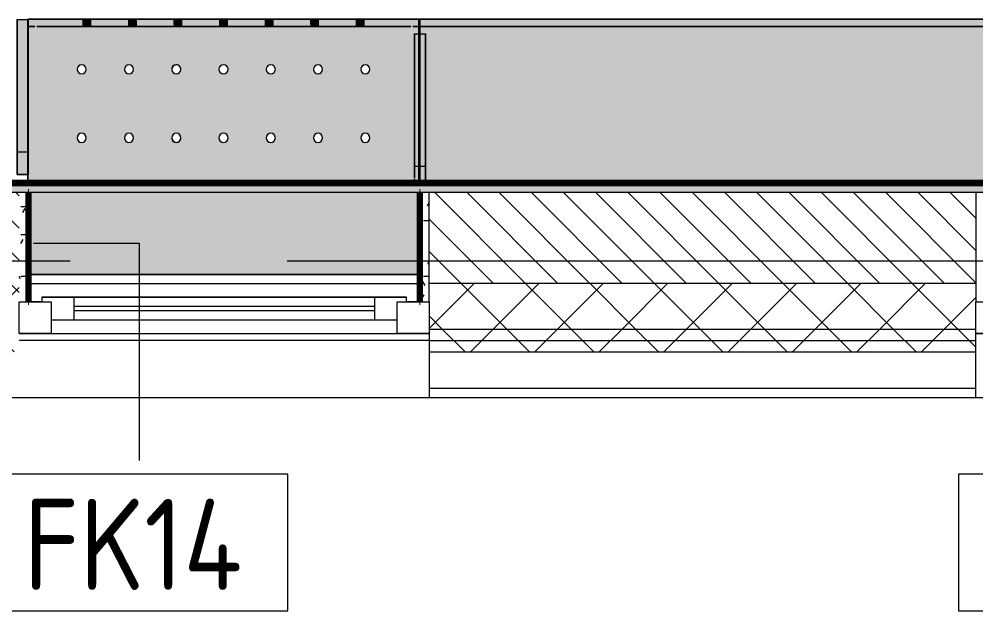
# Model space of a CAD drawing. Header units: millimetres. Extents: x 35157 to 232994, y -8553 to 29000.
# Drawn here: x 77080 to 79180, y 2832 to 4130 of the extents above; entities that cross this region are included whole.
import ezdxf

# ---------------------------------------------------------------- set-up
doc = ezdxf.new("R2010")
doc.units = ezdxf.units.MM
doc.linetypes.add('Осевая', pattern=[3175, 635, -476.25, 1587.5, -476.25])
for name, color, linetype, lineweight in [('A-GLAZ', 7, 'Continuous', 9), ('A-GLAZ-1', 7, 'Continuous', 13), ('A-WALL', 7, 'Continuous', 9), ('A-WALL-IDEN', 7, 'Continuous', 9), ('I-WALL', 7, 'Continuous', 9), ('Оси-2', 7, 'Осевая', 9)]:
    doc.layers.add(name, color=color, linetype=linetype, lineweight=lineweight)
for name, color, linetype, lineweight, true_color in [('A-WALL-1', 7, 'Continuous', 9, 0xc0c0c0), ('I-WALL-19', 7, 'Continuous', 80, 0xffd2ff), ('I-WALL-5', 7, 'Continuous', 9, 0xc0c0c0), ('I-WALL-9', 7, 'Continuous', 80, 0xff80c0), ('S-WALL-ANLY', 7, 'Continuous', 13, 0x008040), ('S-WALL-ANLY-1', 7, 'Continuous', 5, 0x008040), ('Знаки-1', 7, 'Continuous', 9, 0xc1bbaf), ('Знаки-3', 9, 'Continuous', 9, 0x808080), ('Знаки-4', 7, 'Continuous', 9, 0xaba79f), ('Знаки-5', 7, 'Continuous', 9, 0xd1cabb), ('Знаки-6', 7, 'Continuous', 9, 0xccc5b7), ('Знаки-7', 7, 'Continuous', 9, 0xd5cdbe), ('Знаки-8', 7, 'Continuous', 9, 0xd4ccbd)]:
    doc.layers.add(name, color=color, linetype=linetype, lineweight=lineweight, true_color=true_color)
doc.layers.add('Знаки-2', color=7, linetype='Continuous', lineweight=9, transparency=0.5)
doc.styles.add('GOST Common', font='GOST_Common.ttf', dxfattribs={"width": 0.9, "height": 200})
pattern_1 = [(45, (0, 0), (-70.71068, 70.71068), []), (135, (0, 0), (-70.71068, -70.71068), [])]
pattern_2 = [(0, (0, 0), (121.92, 30.48), [10.058, -81.382, 10.058, -81.382, -487.68]), (0, (0, 0), (121.92, 30.48), [-182.88, 10.058, -172.822, 10.058, -81.382, -213.36]), (0, (0, 0), (121.92, 30.48), [-457.2, 10.058, -50.902, 10.058, -142.342]), (120, (45.72, 15.24), (-87.356454, 90.345817), [10.058, -81.382, 10.058, -81.382, -487.68]), (120, (45.72, 15.24), (-87.356454, 90.345817), [-182.88, 10.058, -172.822, 10.058, -81.382, -213.36]), (120, (45.72, 15.24), (-87.356454, 90.345817), [-457.2, 10.058, -50.902, 10.058, -142.342]), (240, (60.96, 76.2), (-34.563546, -120.825817), [10.058, -81.382, 10.058, -81.382, -487.68]), (240, (60.96, 76.2), (-34.563546, -120.825817), [-182.88, 10.058, -172.822, 10.058, -81.382, -213.36]), (240, (60.96, 76.2), (-34.563546, -120.825817), [-457.2, 10.058, -50.902, 10.058, -142.342])]

# ---------------------------------------------------------------- blocks, each defined once
blk = doc.blocks.new('120_Окно_СКБ_1Ст - 120_Окно_СКБ_1Ст 900х2500_h_-19906150-План отделки стен 2 этажа в осях 12-23')
at = {"layer": 'A-GLAZ'}
for p, q in [((450, -5), (-450, -5)), ((-330, -55), (330, -55)), ((-430, -75), (-400, -75)), ((330, -65), (-330, -65)), ((400, -75), (430, -75))]:
    blk.add_line(p, q, dxfattribs=at)
at = {"layer": 'A-GLAZ-1'}
for p, q in [((-450, -75), (-450, -5)), ((-450, -5), (-380, -5)), ((-380, -5), (-380, -75)), ((380, -75), (380, -5)), ((380, -5), (450, -5)), ((450, -5), (450, -75)), ((380, -35), (-380, -35)), ((-380, -35), (-380, -75)), ((-330, -85), (-330, -35)), ((330, -85), (330, -35)), ((380, -75), (380, -35)), ((-380, -75), (-450, -75)), ((-380, -75), (-400, -75)), ((-400, -75), (-400, -85)), ((450, -75), (380, -75)), ((400, -75), (380, -75)), ((400, -85), (400, -75)), ((-400, -85), (400, -85)), ((400, -85), (-400, -85))]:
    blk.add_line(p, q, dxfattribs=at)
blk = doc.blocks.new('Зашивка без перфорации М3 - М3_22-31155030-План отделки стен 2 этажа в осях 12-23')
at = {"layer": 'Знаки-2'}
for points in [[(782.8, 180), (-430, 180), (-430, -179.9), (810.2, -179.9), (810.2, 180)], [(808.1, -163.9), (-430, -163.9), (-430, -179.9), (810, -179.1), (810, -163.9)]]:
    blk.add_hatch(color=256, dxfattribs=at).paths.add_polyline_path(points)
at = {"layer": 'Знаки-1'}
for p, q in [((-430, 180), (808.1, 180)), ((810.2, 178), (810.2, 175.4)), ((810.2, 175.3), (810.2, -177.8)), ((808.1, -163.9), (-430, -163.9)), ((-430, -163.9), (-430, -179.9)), ((808.1, -163.9), (810, -163.9)), ((810, -178), (810, -163.9)), ((-430, -179.9), (808.1, -179.9)), ((810.2, -179.9), (808.1, -179.9)), ((810, -179.9), (808.1, -179.9))]:
    blk.add_line(p, q, dxfattribs=at)
at = {"layer": 'Знаки-3'}
for p, q in [((-430, 180), (-430, -179.9)), ((810.2, -179.9), (810.2, 180)), ((-430, -179.9), (810.2, -179.9))]:
    blk.add_line(p, q, dxfattribs=at)
at = {"layer": 'Знаки-4'}
for p, q in [((-430, -179.9), (-430, 180)), ((-430, -163.9), (808.1, -163.9)), ((-430, -163.9), (-430, -179.9)), ((808.1, -179.9), (-430, -179.9)), ((808.1, -179.9), (-430, -179.9))]:
    blk.add_line(p, q, dxfattribs=at)
at = {"layer": 'Знаки-5'}
for p, q in [((808.1, 180), (810.2, 180)), ((810, -163.9), (808.1, -163.9)), ((810, -163.9), (810, -178)), ((808.1, -179.9), (810, -179.9))]:
    blk.add_line(p, q, dxfattribs=at)
blk = doc.blocks.new('Зашивка радиатора_ с перфорацией М1 - Зашивка радиатора_ с перфорацией М1-V52-План отделки стен 2 этажа в осях 12-23')
at = {"layer": 'Знаки-2'}
for points in [[(294.8, 380), (-430, 380), (-430, 200), (429.6, 200), (429.6, 380)], [(208.5, -163.9), (-430, -163.9), (-430, -179.9), (430, -179.7), (430, -163.9), (211.1, -163.9)], [(-313.1, -163.9), (-319, -163.9), (-318.3, -179.9), (-279, -179.9), (-279.7, -163.9), (-312.8, -163.9)], [(-310.3, -163.9), (-319, -163.9), (-318.3, -179.9), (-279, -179.9), (-279.7, -163.9), (-309, -163.9)], [(-289, -163.9), (-309, -163.9), (-308.7, -179.9), (-289, -179.9)], [(-291.9, -163.9), (-309, -163.9), (-308.7, -179.9), (-289, -179.9), (-289.3, -163.9), (-290.3, -163.9)], [(-179, -163.9), (-219, -163.9), (-218.3, -179.9), (-179, -179.9)], [(-194, -163.9), (-219, -163.9), (-218.3, -179.9), (-179, -179.9), (-179.7, -163.9), (-193.8, -163.9)], [(-199, -163.9), (-209, -163.9), (-208.7, -179.9), (-189, -179.9), (-189.3, -163.9), (-196.4, -163.9)], [(-191.9, -163.9), (-209, -163.9), (-208.7, -179.9), (-189, -179.9), (-189.3, -163.9), (-190.3, -163.9)], [(-119, -163.9), (-118.3, -179.9), (-79, -179.9), (-79.7, -163.9), (-118.3, -163.9)], [(-107.7, -163.9), (-119, -163.9), (-118.3, -179.9), (-79, -179.9), (-79.7, -163.9), (-106.1, -163.9)], [(-108.7, -163.9), (-109, -163.9), (-108.7, -179.9), (-89, -179.9), (-89.3, -163.9), (-107.7, -163.9)], [(-108.7, -163.9), (-109, -163.9), (-108.7, -179.9), (-89, -179.9), (-89.3, -163.9), (-107.7, -163.9)], [(1, -163.9), (-19, -163.9), (-18.3, -179.9), (21, -179.9), (20.3, -163.9), (6.2, -163.9)], [(-19, -163.9), (-18.3, -179.9), (21, -179.9), (20.3, -163.9), (-18.3, -163.9)], [(8.1, -163.9), (-9, -163.9), (-8.7, -179.9), (11, -179.9), (10.7, -163.9), (9.7, -163.9)], [(-8.7, -163.9), (-9, -163.9), (-8.7, -179.9), (11, -179.9), (10.7, -163.9), (-7.7, -163.9)], [(81.7, -163.9), (81, -163.9), (81.7, -179.9), (121, -179.9), (120.3, -163.9), (83.7, -163.9)], [(96, -163.9), (81, -163.9), (81.7, -179.9), (121, -179.9), (120.3, -163.9), (98.4, -163.9)], [(91.3, -163.9), (91, -163.9), (91.3, -179.9), (111, -179.9), (110.7, -163.9), (92.3, -163.9)], [(91.3, -163.9), (91, -163.9), (91.3, -179.9), (111, -179.9), (110.7, -163.9), (92.3, -163.9)], [(186.9, -163.9), (181, -163.9), (181.7, -179.9), (221, -179.9), (220.3, -163.9), (191, -163.9)], [(208.1, -163.9), (181, -163.9), (181.7, -179.9), (221, -179.9), (220.3, -163.9), (208.5, -163.9)], [(211, -163.9), (191, -163.9), (191.3, -179.9), (211, -179.9)], [(193.9, -163.9), (191, -163.9), (191.3, -179.9), (211, -179.9), (210.7, -163.9), (195.8, -163.9)], [(301, -163.9), (281, -163.9), (281.7, -179.9), (321, -179.9), (320.3, -163.9), (306.2, -163.9)], [(281, -163.9), (281.7, -179.9), (321, -179.9), (320.3, -163.9), (281.7, -163.9)], [(291.3, -163.9), (291, -163.9), (291.3, -179.9), (311, -179.9), (310.7, -163.9), (292.3, -163.9)], [(301, -163.9), (291, -163.9), (291.3, -179.9), (311, -179.9), (310.7, -163.9), (303.6, -163.9)]]:
    blk.add_hatch(color=256, dxfattribs=at).paths.add_polyline_path(points)
h = blk.add_hatch(color=256, dxfattribs=at)
h.paths.add_polyline_path([(430.2, 180), (-430, 180), (-430, -179.9), (430.2, -179.9), (430.2, 125.1)])
h.paths.add_polyline_path([(208.5, 90.4), (213.5, 89), (217.2, 85.4), (218.5, 80.4), (217.2, 75.4), (213.5, 71.7), (208.5, 70.4), (203.5, 71.7), (199.8, 75.4), (198.5, 80.4), (199.8, 85.4), (203.5, 89), (205.9, 90)])
h.paths.add_polyline_path([(312.2, 90.4), (317.2, 89), (320.9, 85.4), (322.2, 80.4), (320.9, 75.4), (317.2, 71.7), (312.2, 70.4), (307.2, 71.7), (303.6, 75.4), (302.2, 80.4), (303.6, 85.4), (307.2, 89), (309.7, 90)])
h.paths.add_polyline_path([(1, 90.4), (6, 89), (9.7, 85.4), (11, 80.4), (9.7, 75.4), (6, 71.7), (1, 70.4), (-4, 71.7), (-7.7, 75.4), (-9, 80.4), (-7.7, 85.4), (-4, 89), (-1.6, 90)])
h.paths.add_polyline_path([(104.7, 90.4), (109.7, 89), (113.4, 85.4), (114.7, 80.4), (113.4, 75.4), (109.7, 71.7), (104.7, 70.4), (99.7, 71.7), (96.1, 75.4), (94.7, 80.4), (96.1, 85.4), (99.7, 89), (102.2, 90)])
h.paths.add_polyline_path([(-206.5, 90.4), (-201.5, 89), (-197.8, 85.4), (-196.5, 80.4), (-197.8, 75.4), (-201.5, 71.7), (-206.5, 70.4), (-211.5, 71.7), (-215.2, 75.4), (-216.5, 80.4), (-215.2, 85.4), (-211.5, 89), (-209.1, 90)])
h.paths.add_polyline_path([(-102.8, 90.4), (-97.8, 89), (-94.1, 85.4), (-92.8, 80.4), (-94.1, 75.4), (-97.8, 71.7), (-102.8, 70.4), (-107.8, 71.7), (-111.4, 75.4), (-112.8, 80.4), (-111.4, 85.4), (-107.8, 89), (-105.3, 90)])
h.paths.add_polyline_path([(-310.3, 90.4), (-305.3, 89), (-301.6, 85.4), (-300.3, 80.4), (-301.6, 75.4), (-305.3, 71.7), (-310.3, 70.4), (-315.3, 71.7), (-318.9, 75.4), (-320.3, 80.4), (-318.9, 85.4), (-315.3, 89), (-312.8, 90)])
h.paths.add_polyline_path([(312.2, -59.6), (317.2, -61), (320.9, -64.6), (322.2, -69.6), (320.9, -74.6), (317.2, -78.3), (312.2, -79.6), (307.2, -78.3), (303.6, -74.6), (302.2, -69.6), (303.6, -64.6), (307.2, -61), (309.7, -60)])
h.paths.add_polyline_path([(208.5, -59.6), (213.5, -61), (217.2, -64.6), (218.5, -69.6), (217.2, -74.6), (213.5, -78.3), (208.5, -79.6), (203.5, -78.3), (199.8, -74.6), (198.5, -69.6), (199.8, -64.6), (203.5, -61), (205.9, -60)])
h.paths.add_polyline_path([(104.7, -59.6), (109.7, -61), (113.4, -64.6), (114.7, -69.6), (113.4, -74.6), (109.7, -78.3), (104.7, -79.6), (99.7, -78.3), (96.1, -74.6), (94.7, -69.6), (96.1, -64.6), (99.7, -61), (102.2, -60)])
h.paths.add_polyline_path([(-102.8, -59.6), (-97.8, -61), (-94.1, -64.6), (-92.8, -69.6), (-94.1, -74.6), (-97.8, -78.3), (-102.8, -79.6), (-107.8, -78.3), (-111.4, -74.6), (-112.8, -69.6), (-111.4, -64.6), (-107.8, -61), (-105.3, -60)])
h.paths.add_polyline_path([(-206.5, -59.6), (-201.5, -61), (-197.8, -64.6), (-196.5, -69.6), (-197.8, -74.6), (-201.5, -78.3), (-206.5, -79.6), (-211.5, -78.3), (-215.2, -74.6), (-216.5, -69.6), (-215.2, -64.6), (-211.5, -61), (-209.1, -60)])
h.paths.add_polyline_path([(1, -59.6), (6, -61), (9.7, -64.6), (11, -69.6), (9.7, -74.6), (6, -78.3), (1, -79.6), (-4, -78.3), (-7.7, -74.6), (-9, -69.6), (-7.7, -64.6), (-4, -61), (-1.6, -60)])
h.paths.add_polyline_path([(-310.3, -59.6), (-305.3, -61), (-301.6, -64.6), (-300.3, -69.6), (-301.6, -74.6), (-305.3, -78.3), (-310.3, -79.6), (-315.3, -78.3), (-318.9, -74.6), (-320.3, -69.6), (-318.9, -64.6), (-315.3, -61), (-312.8, -60)])
at = {"layer": 'Знаки-1'}
for p, q in [((-430, -179.9), (-430, 180)), ((-430, -163.9), (-427.9, -163.9)), ((-430, -163.9), (-430, -179.9)), ((-414.4, -163.9), (-427.9, -163.9)), ((-394.9, -163.9), (-410.5, -163.9)), ((-319, -163.9), (-394.3, -163.9)), ((-319, -163.9), (-279, -163.9)), ((-279, -163.9), (-319, -163.9)), ((-219, -163.9), (-279, -163.9)), ((-219, -163.9), (-209, -163.9)), ((-209, -163.9), (-219, -163.9)), ((-209, -163.9), (-189, -163.9)), ((-189, -163.9), (-209, -163.9)), ((-189, -163.9), (-179, -163.9)), ((-181.7, -163.9), (-189, -163.9)), ((-179, -163.9), (-181.7, -163.9)), ((-119, -163.9), (-179, -163.9)), ((-119, -163.9), (-79, -163.9)), ((-79, -163.9), (-119, -163.9)), ((-19, -163.9), (-79, -163.9)), ((-19, -163.9), (21, -163.9)), ((21, -163.9), (-19, -163.9)), ((81, -163.9), (21, -163.9)), ((81, -163.9), (91, -163.9)), ((91, -163.9), (81, -163.9)), ((91, -163.9), (111, -163.9)), ((111, -163.9), (91, -163.9)), ((111, -163.9), (121, -163.9)), ((121, -163.9), (111, -163.9)), ((181, -163.9), (121, -163.9)), ((181, -163.9), (183.7, -163.9)), ((221, -163.9), (181, -163.9)), ((183.7, -163.9), (201, -163.9)), ((201, -163.9), (218.3, -163.9)), ((218.3, -163.9), (221, -163.9)), ((281, -163.9), (221, -163.9)), ((281, -163.9), (321, -163.9)), ((321, -163.9), (281, -163.9)), ((394.9, -163.9), (321, -163.9)), ((411.1, -163.9), (395.4, -163.9)), ((430, -163.9), (414.9, -163.9)), ((430, -163.9), (430, -179.7)), ((-427.9, -179.9), (-430, -179.9)), ((-427.9, -179.9), (-430, -179.9)), ((-427.9, -179.9), (-319, -179.9)), ((-319, -179.9), (-279, -179.9)), ((-279, -179.9), (-319, -179.9)), ((-279, -179.9), (-219, -179.9)), ((-219, -179.9), (-209, -179.9)), ((-209, -179.9), (-219, -179.9)), ((-209, -179.9), (-189, -179.9)), ((-189, -179.9), (-209, -179.9)), ((-189, -179.9), (-179, -179.9)), ((-179, -179.9), (-189, -179.9)), ((-179, -179.9), (-119, -179.9)), ((-119, -179.9), (-116.3, -179.9)), ((-79, -179.9), (-119, -179.9)), ((-116.3, -179.9), (-99, -179.9)), ((-99, -179.9), (-81.7, -179.9)), ((-81.7, -179.9), (-79, -179.9)), ((-79, -179.9), (-19, -179.9)), ((-19, -179.9), (21, -179.9)), ((21, -179.9), (-19, -179.9)), ((21, -179.9), (81, -179.9)), ((81, -179.9), (91, -179.9)), ((91, -179.9), (81, -179.9)), ((91, -179.9), (111, -179.9)), ((101, -179.9), (91, -179.9)), ((111, -179.9), (101, -179.9)), ((111, -179.9), (121, -179.9)), ((121, -179.9), (111, -179.9)), ((121, -179.9), (181, -179.9)), ((181, -179.9), (221, -179.9)), ((221, -179.9), (181, -179.9)), ((221, -179.9), (281, -179.9)), ((281, -179.9), (321, -179.9)), ((321, -179.9), (281, -179.9)), ((321, -179.9), (430, -179.9))]:
    blk.add_line(p, q, dxfattribs=at)
at = {"layer": 'Знаки-3'}
for p, q in [((429.6, 380), (-430, 380)), ((-430, 380), (-430, 200)), ((-430, 180), (-430, -179.9)), ((430.2, -179.9), (430.2, 180)), ((-430, -179.9), (430.2, -179.9))]:
    blk.add_line(p, q, dxfattribs=at)
for centre, start, end in [((-310.3, 80.4), 0, 180), ((-206.5, 80.4), 0, 180), ((-102.8, 80.4), 0, 180), ((1, 80.4), 0, 180), ((104.7, 80.4), 0, 180), ((208.5, 80.4), 0, 180), ((312.2, 80.4), 0, 180), ((-310.3, 80.4), 180, 0), ((-206.5, 80.4), 180, 360), ((-102.8, 80.4), 180, 0), ((1, 80.4), 180, 0), ((104.7, 80.4), 180, 360), ((208.5, 80.4), 180, 0), ((312.2, 80.4), 180, 0), ((-310.3, -69.6), 0, 180), ((-206.5, -69.6), 0, 180), ((-102.8, -69.6), 0, 180), ((1, -69.6), 0, 180), ((104.7, -69.6), 0, 180), ((208.5, -69.6), 0, 180), ((312.2, -69.6), 0, 180), ((-310.3, -69.6), 180, 0), ((-206.5, -69.6), 180, 0), ((-102.8, -69.6), 180, 0), ((1, -69.6), 180, 0), ((104.7, -69.6), 180, 0), ((208.5, -69.6), 180, 0), ((312.2, -69.6), 180, 0)]:
    blk.add_arc(centre, 10, start, end, dxfattribs=at)
at = {"layer": 'Знаки-4'}
for p, q in [((-430, 200), (-430, 380)), ((-430, 380), (429.6, 380)), ((430.2, 180), (430.2, -179.9)), ((-427.9, -163.9), (-414.4, -163.9)), ((-410.5, -163.9), (-394.9, -163.9)), ((-394.3, -163.9), (394.9, -163.9)), ((395.4, -163.9), (411.1, -163.9)), ((414.9, -163.9), (430, -163.9)), ((430, -179.7), (430, -163.9)), ((430.2, -179.9), (-427.9, -179.9)), ((430, -179.9), (-427.9, -179.9))]:
    blk.add_line(p, q, dxfattribs=at)
for centre, start, end in [((-310.3, 80.4), 0, 180), ((-206.5, 80.4), 0, 180), ((-102.8, 80.4), 0, 180), ((1, 80.4), 0, 180), ((104.7, 80.4), 75.4973, 180), ((104.7, 80.4), 0, 75), ((208.5, 80.4), 0, 180), ((312.2, 80.4), 0, 180), ((-310.3, 80.4), 180, 360), ((-206.5, 80.4), 180, 360), ((-102.8, 80.4), 180, 360), ((1, 80.4), 180, 360), ((104.7, 80.4), 180, 360), ((208.5, 80.4), 180, 360), ((312.2, 80.4), 180, 0), ((-310.3, -69.6), 0, 180), ((-206.5, -69.6), 0, 180), ((-102.8, -69.6), 0, 180), ((1, -69.6), 0, 180), ((104.7, -69.6), 0, 180), ((208.5, -69.6), 0, 180), ((312.2, -69.6), 0, 180), ((-310.3, -69.6), 180, 360), ((-206.5, -69.6), 180, 360), ((-102.8, -69.6), 180, 360), ((1, -69.6), 180, 360), ((104.7, -69.6), 180, 284.5027), ((104.7, -69.6), 285, 360), ((208.5, -69.6), 180, 360), ((312.2, -69.6), 180, 360)]:
    blk.add_arc(centre, 10, start, end, dxfattribs=at)
at = {"layer": 'Знаки-5'}
for p, q in [((-427.9, 180), (-430, 180)), ((-430, 180), (-427.9, 180)), ((-428.1, -163.9), (-430, -163.9)), ((-430, -163.9), (-430, -179.9)), ((-309, -163.9), (-318.3, -163.9)), ((-307.7, -163.9), (-304.2, -163.9)), ((-304.2, -163.9), (-307.7, -163.9)), ((-304, -163.9), (-294, -163.9)), ((-294, -163.9), (-304, -163.9)), ((-293.8, -163.9), (-290.3, -163.9)), ((-290.3, -163.9), (-293.8, -163.9)), ((-279.7, -163.9), (-289, -163.9)), ((-209, -163.9), (-218.3, -163.9)), ((-209, -163.9), (-204.2, -163.9)), ((-204.2, -163.9), (-209, -163.9)), ((-204, -163.9), (-194, -163.9)), ((-194, -163.9), (-204, -163.9)), ((-193.8, -163.9), (-189, -163.9)), ((-189, -163.9), (-193.8, -163.9)), ((-179.7, -163.9), (-189, -163.9)), ((-109, -163.9), (-118.3, -163.9)), ((-109, -163.9), (-104.2, -163.9)), ((-104.2, -163.9), (-109, -163.9)), ((-104, -163.9), (-94, -163.9)), ((-94, -163.9), (-104, -163.9)), ((-93.8, -163.9), (-89, -163.9)), ((-89, -163.9), (-93.8, -163.9)), ((-80.3, -163.9), (-89, -163.9)), ((-9, -163.9), (-18.3, -163.9)), ((-7.7, -163.9), (-4.2, -163.9)), ((-4.2, -163.9), (-7.7, -163.9)), ((-4, -163.9), (6, -163.9)), ((6, -163.9), (-4, -163.9)), ((6.2, -163.9), (9.7, -163.9)), ((9.7, -163.9), (6.2, -163.9)), ((20.3, -163.9), (11, -163.9)), ((91, -163.9), (81.7, -163.9)), ((91, -163.9), (95.8, -163.9)), ((95.8, -163.9), (91, -163.9)), ((96, -163.9), (106, -163.9)), ((106, -163.9), (96, -163.9)), ((107.3, -163.9), (111, -163.9)), ((111, -163.9), (107.3, -163.9)), ((120.3, -163.9), (111, -163.9)), ((191, -163.9), (181.7, -163.9)), ((191, -163.9), (195.8, -163.9)), ((195.8, -163.9), (191, -163.9)), ((196, -163.9), (206, -163.9)), ((206, -163.9), (196, -163.9)), ((206.2, -163.9), (211, -163.9)), ((211, -163.9), (206.2, -163.9)), ((220.3, -163.9), (211, -163.9)), ((291, -163.9), (281.7, -163.9)), ((292.3, -163.9), (293.9, -163.9)), ((293.9, -163.9), (292.3, -163.9)), ((294.8, -163.9), (295.8, -163.9)), ((295.8, -163.9), (294.8, -163.9)), ((296, -163.9), (306, -163.9)), ((306, -163.9), (296, -163.9)), ((306.2, -163.9), (309.7, -163.9)), ((309.7, -163.9), (306.2, -163.9)), ((320.3, -163.9), (311, -163.9)), ((-430, -179.9), (-428.1, -179.9)), ((-318.3, -179.9), (-309, -179.9)), ((-307.7, -179.9), (-304.2, -179.9)), ((-304.2, -179.9), (-307.7, -179.9)), ((-304, -179.9), (-294, -179.9)), ((-294, -179.9), (-304, -179.9)), ((-293.8, -179.9), (-290.3, -179.9)), ((-290.3, -179.9), (-293.8, -179.9)), ((-289, -179.9), (-279.7, -179.9)), ((-218.3, -179.9), (-209, -179.9)), ((-209, -179.9), (-204.2, -179.9)), ((-204.2, -179.9), (-209, -179.9)), ((-204, -179.9), (-194, -179.9)), ((-194, -179.9), (-204, -179.9)), ((-193.8, -179.9), (-189, -179.9)), ((-189, -179.9), (-193.8, -179.9)), ((-189, -179.9), (-179.7, -179.9)), ((-118.3, -179.9), (-109, -179.9)), ((-109, -179.9), (-104.2, -179.9)), ((-104.2, -179.9), (-109, -179.9)), ((-104, -179.9), (-94, -179.9)), ((-94, -179.9), (-104, -179.9)), ((-93.8, -179.9), (-89, -179.9)), ((-89, -179.9), (-93.8, -179.9)), ((-89, -179.9), (-80.3, -179.9)), ((-18.3, -179.9), (-9, -179.9)), ((-7.7, -179.9), (-4.2, -179.9)), ((-4.2, -179.9), (-7.7, -179.9)), ((-4, -179.9), (6, -179.9)), ((6, -179.9), (-4, -179.9)), ((6.2, -179.9), (9.7, -179.9)), ((9.7, -179.9), (6.2, -179.9)), ((11, -179.9), (20.3, -179.9)), ((81.7, -179.9), (91, -179.9)), ((91, -179.9), (95.8, -179.9)), ((95.8, -179.9), (91, -179.9)), ((96, -179.9), (106, -179.9)), ((106, -179.9), (96, -179.9)), ((107.3, -179.9), (111, -179.9)), ((111, -179.9), (107.3, -179.9)), ((111, -179.9), (120.3, -179.9)), ((181.7, -179.9), (191, -179.9)), ((191, -179.9), (195.8, -179.9)), ((195.8, -179.9), (191, -179.9)), ((196, -179.9), (206, -179.9)), ((206, -179.9), (196, -179.9)), ((206.2, -179.9), (211, -179.9)), ((211, -179.9), (206.2, -179.9)), ((211, -179.9), (220.3, -179.9)), ((281.7, -179.9), (291, -179.9)), ((292.3, -179.9), (293.9, -179.9)), ((293.9, -179.9), (292.3, -179.9)), ((294.8, -179.9), (295.8, -179.9)), ((295.8, -179.9), (294.8, -179.9)), ((296, -179.9), (306, -179.9)), ((306, -179.9), (296, -179.9)), ((306.2, -179.9), (309.7, -179.9)), ((309.7, -179.9), (306.2, -179.9)), ((311, -179.9), (320.3, -179.9))]:
    blk.add_line(p, q, dxfattribs=at)
blk.add_arc((104.7, -69.6), 10, 284.5027, 285, dxfattribs=at)
at = {"layer": 'Знаки-6'}
for p, q in [((-80.3, 180), (-427.9, 180)), ((-427.9, 180), (-80.3, 180)), ((-319, -163.9), (-318.3, -163.9)), ((-309, -163.9), (-319, -163.9)), ((-318.3, -163.9), (-316.3, -163.9)), ((-316.3, -163.9), (-309, -163.9)), ((-309, -163.9), (-304.2, -163.9)), ((-304.2, -163.9), (-309, -163.9)), ((-304, -163.9), (-294, -163.9)), ((-294, -163.9), (-304, -163.9)), ((-293.8, -163.9), (-289, -163.9)), ((-289, -163.9), (-293.8, -163.9)), ((-289, -163.9), (-281.7, -163.9)), ((-279.7, -163.9), (-289, -163.9)), ((-281.7, -163.9), (-279.7, -163.9)), ((-279.7, -163.9), (-279, -163.9)), ((-279, -163.9), (-279.7, -163.9)), ((-219, -163.9), (-209, -163.9)), ((-209, -163.9), (-219, -163.9)), ((-207.7, -163.9), (-204.2, -163.9)), ((-204.2, -163.9), (-207.7, -163.9)), ((-204, -163.9), (-194, -163.9)), ((-194, -163.9), (-204, -163.9)), ((-193.8, -163.9), (-190.3, -163.9)), ((-190.3, -163.9), (-193.8, -163.9)), ((-189, -163.9), (-179, -163.9)), ((-179, -163.9), (-189, -163.9)), ((-119, -163.9), (-109, -163.9)), ((-109, -163.9), (-119, -163.9)), ((-109, -163.9), (-104.2, -163.9)), ((-104.2, -163.9), (-109, -163.9)), ((-104, -163.9), (-94, -163.9)), ((-101.6, -163.9), (-104, -163.9)), ((-94, -163.9), (-101.6, -163.9)), ((-93.8, -163.9), (-89.3, -163.9)), ((-91.9, -163.9), (-93.8, -163.9)), ((-89, -163.9), (-91.9, -163.9)), ((-89.3, -163.9), (-89, -163.9)), ((-89, -163.9), (-79, -163.9)), ((-79, -163.9), (-89, -163.9)), ((-19, -163.9), (-13.1, -163.9)), ((-18.3, -163.9), (-19, -163.9)), ((-9, -163.9), (-18.3, -163.9)), ((-13.1, -163.9), (-9, -163.9)), ((-9, -163.9), (-6.1, -163.9)), ((-4.2, -163.9), (-9, -163.9)), ((-6.1, -163.9), (-4.2, -163.9)), ((-4, -163.9), (6, -163.9)), ((6, -163.9), (-4, -163.9)), ((6.2, -163.9), (11, -163.9)), ((11, -163.9), (6.2, -163.9)), ((11, -163.9), (20.3, -163.9)), ((15.1, -163.9), (11, -163.9)), ((21, -163.9), (15.1, -163.9)), ((20.3, -163.9), (21, -163.9)), ((81, -163.9), (86.9, -163.9)), ((91, -163.9), (81, -163.9)), ((86.9, -163.9), (91, -163.9)), ((92.3, -163.9), (95.8, -163.9)), ((95.8, -163.9), (92.3, -163.9)), ((96, -163.9), (106, -163.9)), ((106, -163.9), (96, -163.9)), ((106.2, -163.9), (107.3, -163.9)), ((107.3, -163.9), (106.2, -163.9)), ((108.1, -163.9), (109.7, -163.9)), ((109.7, -163.9), (108.1, -163.9)), ((111, -163.9), (120.3, -163.9)), ((121, -163.9), (111, -163.9)), ((120.3, -163.9), (121, -163.9)), ((181, -163.9), (191, -163.9)), ((191, -163.9), (181, -163.9)), ((191, -163.9), (193.9, -163.9)), ((195.8, -163.9), (191, -163.9)), ((193.9, -163.9), (195.8, -163.9)), ((196, -163.9), (203.6, -163.9)), ((206, -163.9), (196, -163.9)), ((203.6, -163.9), (206, -163.9)), ((206.2, -163.9), (210.7, -163.9)), ((211, -163.9), (206.2, -163.9)), ((210.7, -163.9), (211, -163.9)), ((211, -163.9), (221, -163.9)), ((215.1, -163.9), (211, -163.9)), ((221, -163.9), (215.1, -163.9)), ((281, -163.9), (281.7, -163.9)), ((291, -163.9), (281, -163.9)), ((281.7, -163.9), (291, -163.9)), ((291, -163.9), (294.7, -163.9)), ((293.9, -163.9), (291, -163.9)), ((294.7, -163.9), (293.9, -163.9)), ((296, -163.9), (306, -163.9)), ((303.6, -163.9), (296, -163.9)), ((306, -163.9), (303.6, -163.9)), ((306.2, -163.9), (308.1, -163.9)), ((310.7, -163.9), (306.2, -163.9)), ((308.1, -163.9), (311, -163.9)), ((311, -163.9), (310.7, -163.9)), ((311, -163.9), (321, -163.9)), ((321, -163.9), (311, -163.9)), ((-319, -179.9), (-309, -179.9)), ((-309, -179.9), (-319, -179.9)), ((-309, -179.9), (-304.2, -179.9)), ((-307.7, -179.9), (-309, -179.9)), ((-304.2, -179.9), (-307.7, -179.9)), ((-304, -179.9), (-294, -179.9)), ((-299, -179.9), (-304, -179.9)), ((-294, -179.9), (-299, -179.9)), ((-293.8, -179.9), (-290.3, -179.9)), ((-290.3, -179.9), (-293.8, -179.9)), ((-290.3, -179.9), (-289, -179.9)), ((-289, -179.9), (-290.3, -179.9)), ((-289, -179.9), (-279, -179.9)), ((-279, -179.9), (-289, -179.9)), ((-219, -179.9), (-209, -179.9)), ((-216.3, -179.9), (-219, -179.9)), ((-209, -179.9), (-216.3, -179.9)), ((-207.7, -179.9), (-204.2, -179.9)), ((-204.2, -179.9), (-207.7, -179.9)), ((-204, -179.9), (-194, -179.9)), ((-194, -179.9), (-204, -179.9)), ((-193.8, -179.9), (-190.3, -179.9)), ((-190.3, -179.9), (-193.8, -179.9)), ((-189, -179.9), (-181.7, -179.9)), ((-181.7, -179.9), (-189, -179.9)), ((-181.7, -179.9), (-179, -179.9)), ((-179, -179.9), (-181.7, -179.9)), ((-119, -179.9), (-109, -179.9)), ((-109, -179.9), (-119, -179.9)), ((-109, -179.9), (-104.2, -179.9)), ((-104.2, -179.9), (-109, -179.9)), ((-104, -179.9), (-94, -179.9)), ((-94, -179.9), (-104, -179.9)), ((-93.8, -179.9), (-89, -179.9)), ((-89, -179.9), (-93.8, -179.9)), ((-89, -179.9), (-79, -179.9)), ((-79, -179.9), (-89, -179.9)), ((-19, -179.9), (-9, -179.9)), ((-16.3, -179.9), (-19, -179.9)), ((-9, -179.9), (-16.3, -179.9)), ((-9, -179.9), (-7.7, -179.9)), ((-4.2, -179.9), (-9, -179.9)), ((-7.7, -179.9), (-4.2, -179.9)), ((-4, -179.9), (1, -179.9)), ((6, -179.9), (-4, -179.9)), ((1, -179.9), (6, -179.9)), ((6.2, -179.9), (11, -179.9)), ((11, -179.9), (6.2, -179.9)), ((11, -179.9), (18.3, -179.9)), ((18.3, -179.9), (11, -179.9)), ((18.3, -179.9), (21, -179.9)), ((21, -179.9), (18.3, -179.9)), ((81, -179.9), (91, -179.9)), ((91, -179.9), (81, -179.9)), ((92.3, -179.9), (95.8, -179.9)), ((95.8, -179.9), (92.3, -179.9)), ((96, -179.9), (106, -179.9)), ((101, -179.9), (96, -179.9)), ((106, -179.9), (101, -179.9)), ((106.2, -179.9), (107.3, -179.9)), ((107.3, -179.9), (106.2, -179.9)), ((108.1, -179.9), (109.7, -179.9)), ((109.7, -179.9), (108.1, -179.9)), ((111, -179.9), (121, -179.9)), ((121, -179.9), (111, -179.9)), ((181, -179.9), (191, -179.9)), ((191, -179.9), (181, -179.9)), ((191, -179.9), (195.8, -179.9)), ((195.8, -179.9), (191, -179.9)), ((196, -179.9), (206, -179.9)), ((206, -179.9), (196, -179.9)), ((206.2, -179.9), (211, -179.9)), ((211, -179.9), (206.2, -179.9)), ((211, -179.9), (221, -179.9)), ((221, -179.9), (211, -179.9)), ((281, -179.9), (291, -179.9)), ((291, -179.9), (281, -179.9)), ((291, -179.9), (294.7, -179.9)), ((294.7, -179.9), (291, -179.9)), ((296, -179.9), (306, -179.9)), ((306, -179.9), (296, -179.9)), ((306.2, -179.9), (311, -179.9)), ((311, -179.9), (306.2, -179.9)), ((311, -179.9), (321, -179.9)), ((321, -179.9), (311, -179.9))]:
    blk.add_line(p, q, dxfattribs=at)
blk.add_arc((104.7, 80.4), 10, 75, 75.4973, dxfattribs=at)
at = {"layer": 'Знаки-7'}
for p, q in [((-304.2, -163.9), (-307.7, -163.9)), ((-294, -163.9), (-304, -163.9)), ((-290.3, -163.9), (-293.8, -163.9)), ((-204.2, -163.9), (-207.7, -163.9)), ((-194, -163.9), (-204, -163.9)), ((-190.3, -163.9), (-193.8, -163.9)), ((-104.2, -163.9), (-107.7, -163.9)), ((-94, -163.9), (-104, -163.9)), ((-90.3, -163.9), (-93.8, -163.9)), ((-4.2, -163.9), (-7.7, -163.9)), ((6, -163.9), (-4, -163.9)), ((9.7, -163.9), (6.2, -163.9)), ((95.8, -163.9), (92.3, -163.9)), ((106, -163.9), (96, -163.9)), ((109.7, -163.9), (108.1, -163.9)), ((195.8, -163.9), (192.3, -163.9)), ((206, -163.9), (196, -163.9)), ((209.7, -163.9), (206.2, -163.9)), ((293.9, -163.9), (292.3, -163.9)), ((306, -163.9), (296, -163.9)), ((309.7, -163.9), (306.2, -163.9)), ((-307.7, -179.9), (-304.2, -179.9)), ((-304, -179.9), (-294, -179.9)), ((-293.8, -179.9), (-290.3, -179.9)), ((-207.7, -179.9), (-204.2, -179.9)), ((-204, -179.9), (-194, -179.9)), ((-193.8, -179.9), (-190.3, -179.9)), ((-107.7, -179.9), (-104.2, -179.9)), ((-104, -179.9), (-94, -179.9)), ((-93.8, -179.9), (-90.3, -179.9)), ((-7.7, -179.9), (-4.2, -179.9)), ((-4, -179.9), (6, -179.9)), ((6.2, -179.9), (9.7, -179.9)), ((92.3, -179.9), (95.8, -179.9)), ((96, -179.9), (106, -179.9)), ((108.1, -179.9), (109.7, -179.9)), ((192.3, -179.9), (195.8, -179.9)), ((196, -179.9), (206, -179.9)), ((206.2, -179.9), (209.7, -179.9)), ((292.3, -179.9), (293.9, -179.9)), ((296, -179.9), (306, -179.9)), ((306.2, -179.9), (309.7, -179.9))]:
    blk.add_line(p, q, dxfattribs=at)
at = {"layer": 'Знаки-8'}
for p, q in [((-309, -163.9), (-304.2, -163.9)), ((-306.1, -163.9), (-309, -163.9)), ((-304.2, -163.9), (-306.1, -163.9)), ((-304, -163.9), (-294, -163.9)), ((-296.4, -163.9), (-304, -163.9)), ((-294, -163.9), (-296.4, -163.9)), ((-293.8, -163.9), (-289, -163.9)), ((-289, -163.9), (-293.8, -163.9)), ((-207.7, -163.9), (-204.2, -163.9)), ((-204.2, -163.9), (-207.7, -163.9)), ((-204, -163.9), (-194, -163.9)), ((-194, -163.9), (-204, -163.9)), ((-193.8, -163.9), (-190.3, -163.9)), ((-190.3, -163.9), (-193.8, -163.9)), ((-107.7, -163.9), (-104.2, -163.9)), ((-104.2, -163.9), (-107.7, -163.9)), ((-104, -163.9), (-94, -163.9)), ((-94, -163.9), (-104, -163.9)), ((-93.8, -163.9), (-90.3, -163.9)), ((-90.3, -163.9), (-93.8, -163.9)), ((-9, -163.9), (-8.7, -163.9)), ((-4.2, -163.9), (-9, -163.9)), ((-8.7, -163.9), (-4.2, -163.9)), ((-4, -163.9), (6, -163.9)), ((6, -163.9), (-4, -163.9)), ((6.2, -163.9), (11, -163.9)), ((11, -163.9), (6.2, -163.9)), ((92.3, -163.9), (95.8, -163.9)), ((95.8, -163.9), (92.3, -163.9)), ((96, -163.9), (101, -163.9)), ((106, -163.9), (96, -163.9)), ((101, -163.9), (106, -163.9)), ((106.2, -163.9), (107.3, -163.9)), ((107.3, -163.9), (106.2, -163.9)), ((108.1, -163.9), (109.7, -163.9)), ((109.7, -163.9), (108.1, -163.9)), ((192.3, -163.9), (195.8, -163.9)), ((195.8, -163.9), (192.3, -163.9)), ((196, -163.9), (201, -163.9)), ((201, -163.9), (196, -163.9)), ((201, -163.9), (206, -163.9)), ((206, -163.9), (201, -163.9)), ((206.2, -163.9), (209.7, -163.9)), ((209.7, -163.9), (206.2, -163.9)), ((291, -163.9), (294.7, -163.9)), ((294.7, -163.9), (291, -163.9)), ((296, -163.9), (306, -163.9)), ((306, -163.9), (296, -163.9)), ((306.2, -163.9), (311, -163.9)), ((311, -163.9), (306.2, -163.9)), ((-309, -179.9), (-308.7, -179.9)), ((-304.2, -179.9), (-309, -179.9)), ((-308.7, -179.9), (-307.7, -179.9)), ((-307.7, -179.9), (-304.2, -179.9)), ((-304, -179.9), (-294, -179.9)), ((-294, -179.9), (-304, -179.9)), ((-293.8, -179.9), (-289, -179.9)), ((-289, -179.9), (-293.8, -179.9)), ((-207.7, -179.9), (-204.2, -179.9)), ((-204.2, -179.9), (-207.7, -179.9)), ((-204, -179.9), (-194, -179.9)), ((-194, -179.9), (-204, -179.9)), ((-193.8, -179.9), (-190.3, -179.9)), ((-190.3, -179.9), (-193.8, -179.9)), ((-107.7, -179.9), (-104.2, -179.9)), ((-104.2, -179.9), (-107.7, -179.9)), ((-104, -179.9), (-94, -179.9)), ((-99, -179.9), (-104, -179.9)), ((-94, -179.9), (-99, -179.9)), ((-93.8, -179.9), (-90.3, -179.9)), ((-90.3, -179.9), (-93.8, -179.9)), ((-9, -179.9), (-7.7, -179.9)), ((-6.1, -179.9), (-9, -179.9)), ((-7.7, -179.9), (-4.2, -179.9)), ((-4.2, -179.9), (-6.1, -179.9)), ((-4, -179.9), (1, -179.9)), ((-1.6, -179.9), (-4, -179.9)), ((3.6, -179.9), (-1.6, -179.9)), ((1, -179.9), (6, -179.9)), ((6, -179.9), (3.6, -179.9)), ((6.2, -179.9), (8.1, -179.9)), ((10.7, -179.9), (6.2, -179.9)), ((8.1, -179.9), (10.7, -179.9)), ((10.7, -179.9), (11, -179.9)), ((11, -179.9), (10.7, -179.9)), ((92.3, -179.9), (95.8, -179.9)), ((95.8, -179.9), (92.3, -179.9)), ((96, -179.9), (106, -179.9)), ((106, -179.9), (96, -179.9)), ((106.2, -179.9), (107.3, -179.9)), ((107.3, -179.9), (106.2, -179.9)), ((108.1, -179.9), (109.7, -179.9)), ((109.7, -179.9), (108.1, -179.9)), ((192.3, -179.9), (195.8, -179.9)), ((195.8, -179.9), (192.3, -179.9)), ((196, -179.9), (206, -179.9)), ((206, -179.9), (196, -179.9)), ((206.2, -179.9), (209.7, -179.9)), ((209.7, -179.9), (206.2, -179.9)), ((291, -179.9), (294.7, -179.9)), ((293.9, -179.9), (291, -179.9)), ((294.7, -179.9), (293.9, -179.9)), ((296, -179.9), (303.6, -179.9)), ((298.4, -179.9), (296, -179.9)), ((306, -179.9), (298.4, -179.9)), ((303.6, -179.9), (306, -179.9)), ((306.2, -179.9), (310.7, -179.9)), ((311, -179.9), (306.2, -179.9)), ((310.7, -179.9), (311, -179.9))]:
    blk.add_line(p, q, dxfattribs=at)
blk = doc.blocks.new('Зашивка_ опоясывающая панель - Зашивка_ опоясывающая панель-V62-План отделки стен 2 этажа в осях 12-23')
at = {"layer": 'Знаки-2'}
for points in [[(-430, -110), (-406, -110), (-406.2, 180), (-430, 180), (-430, -89)], [(-406, -160), (-406.2, 180), (-430, 180), (-430, -160), (-406.2, -160)]]:
    blk.add_hatch(color=256, dxfattribs=at).paths.add_polyline_path(points)
at = {"layer": 'Знаки-1'}
for p, q in [((-430, 180), (-430, -110)), ((-430, 180), (-406.2, 180)), ((-406, 180), (-406, -110)), ((-406, -110), (-406, 180)), ((-406, -160), (-406, -110))]:
    blk.add_line(p, q, dxfattribs=at)
at = {"layer": 'Знаки-3'}
for p, q in [((-430, -160), (-430, 180)), ((-430, 180), (-406.2, 180)), ((-430, -160), (-406.2, -160))]:
    blk.add_line(p, q, dxfattribs=at)
at = {"layer": 'Знаки-4'}
for p, q in [((-430, 180), (-430, -110)), ((-430, -110), (-430, 180)), ((-430, 180), (-406.2, 180)), ((-430, 180), (-406.2, 180)), ((-406, 180), (-406, -160)), ((-430, -110), (-430, -160)), ((-430, -110), (-406.2, -110)), ((-430, -110), (-406.2, -110)), ((-406.2, -160), (-430, -160))]:
    blk.add_line(p, q, dxfattribs=at)
at = {"layer": 'Знаки-6'}
blk.add_line((-406, -110), (-406, 180), dxfattribs=at)
blk = doc.blocks.new('Зашивка_ опоясывающая панель - Зашивка_ опоясывающая панель-V63-План отделки стен 2 этажа в осях 12-23')
at = {"layer": 'Знаки-2'}
for points in [[(-406, -110), (-406, 180), (-430, 180), (-430, -110), (-418, -110)], [(-418, -147.4), (-406, -147.4), (-406, 180), (-430, 180), (-430, -147.4), (-420.1, -147.4)]]:
    blk.add_hatch(color=256, dxfattribs=at).paths.add_polyline_path(points)
at = {"layer": 'Знаки-1'}
for p, q in [((-430, 180), (-430, -110)), ((-430, -110), (-430, 180)), ((-430, 180), (-420.1, 180)), ((-430, 180), (-420.1, 180)), ((-420.1, 180), (-418, 180)), ((-418, 180), (-406, 180)), ((-418, 180), (-406, 180)), ((-406, 180), (-406, -110)), ((-406, -110), (-406, 180)), ((-430, -110), (-430, -120.5)), ((-430, -110), (-420.1, -110)), ((-430, -110), (-420.1, -110)), ((-430, -121), (-430, -136.1)), ((-418, -110), (-406, -110)), ((-418, -110), (-406, -110)), ((-406, -147.4), (-406, -110)), ((-430, -138.6), (-430, -142.5)), ((-430, -142.6), (-430, -144.1)), ((-430, -144.9), (-430, -147.4))]:
    blk.add_line(p, q, dxfattribs=at)
at = {"layer": 'Знаки-4'}
for p, q in [((-430, -120.5), (-430, 180)), ((-430, 180), (-420.1, 180)), ((-418, 180), (-406, 180)), ((-406, 180), (-406, -147.4)), ((-430, -136.1), (-430, -121)), ((-430, -142.5), (-430, -138.6)), ((-430, -144.1), (-430, -142.6)), ((-430, -147.4), (-430, -144.9))]:
    blk.add_line(p, q, dxfattribs=at)
at = {"layer": 'Знаки-5'}
blk.add_line((-420.1, 180), (-418, 180), dxfattribs=at)
at = {"layer": 'Знаки-6'}
for p, q in [((-430, 180), (-430, -110)), ((-430, 180), (-420.1, 180)), ((-420.1, 180), (-418, 180)), ((-420.1, 180), (-418, 180)), ((-418, 180), (-406, 180)), ((-406, -110), (-406, 180)), ((-420.1, -110), (-418, -110)), ((-420.1, -110), (-418, -110))]:
    blk.add_line(p, q, dxfattribs=at)
blk = doc.blocks.new('М_стена_0001 - Типоразмер_без рамки-25382661-План отделки стен 2 этажа в осях 12-23')
at = {"layer": 'A-WALL-IDEN'}
for p, q in [((3.258, 1.523), (-3.273, 1.523)), ((-3.273, 1.523), (-3.273, -1.477)), ((3.258, -1.477), (3.258, 1.523)), ((-3.273, -1.477), (3.258, -1.477))]:
    blk.add_line(p, q, dxfattribs=at)

msp = doc.modelspace()

# ---------------------------------------------------------------- hatches: boundary and pattern name
at = {"layer": 'A-WALL'}
h = msp.add_hatch(dxfattribs=at)
h.set_pattern_fill('FP_21', color=256, style=0, pattern_type=2)
h.set_pattern_definition([(135, (0, 0), (-35.35534, -35.35534), [])])
h.paths.add_polyline_path([(77985, 3550), (79180, 3550), (79180, 3750), (77980, 3750), (77980, 3550)])
h.paths.add_polyline_path([(80350, 3550), (80350, 3750), (80080, 3750), (80080, 3550), (80235.5, 3550)])
h.paths.add_polyline_path([(77080, 3550), (77080, 3750), (75980, 3750), (75980, 3550), (76484.7, 3550)])
h = msp.add_hatch(dxfattribs=at)
h.set_pattern_fill('FP_16', color=256, style=0, pattern_type=2)
h.set_pattern_definition(pattern_1)
h.paths.add_polyline_path([(84700, 3450), (84700, 3550), (84120, 3550), (84120, 3450), (84200, 3450)])
h.paths.add_polyline_path([(75700, 3450), (77080, 3450), (77080, 3550), (75700, 3550)])
h.paths.add_polyline_path([(77985, 3450), (79180, 3450), (79180, 3550), (77980, 3550), (77980, 3450)])
h.paths.add_polyline_path([(81420, 3450), (81420, 3550), (80080, 3550), (80080, 3450), (80985.7, 3450)])
h = msp.add_hatch(dxfattribs=at)
h.set_pattern_fill('FP_16', color=256, style=0, pattern_type=2)
h.set_pattern_definition(pattern_1)
h.paths.add_polyline_path([(78735.2, 3400), (79180, 3400), (79180, 3450), (77980, 3450), (77980, 3400), (77985, 3400)])
h.paths.add_polyline_path([(75700, 3400), (77080, 3400), (77080, 3450), (75700, 3450)])
h.paths.add_polyline_path([(84700, 3400), (84800, 3400), (84800, 3450), (84120, 3450), (84120, 3400)])
h.paths.add_polyline_path([(81420, 3400), (81420, 3450), (80080, 3450), (80080, 3400), (80985.7, 3400)])
at = {"layer": 'I-WALL'}
h = msp.add_hatch(dxfattribs=at)
h.set_pattern_fill('FP_63', color=256, style=0, pattern_type=2)
h.set_pattern_definition(pattern_2)
h.paths.add_polyline_path([(80340, 3750), (80340, 3770), (76254.4, 3770), (76254.4, 3750), (80235.5, 3750)])
h = msp.add_hatch(dxfattribs=at)
h.set_pattern_fill('FP_63', color=256, style=0, pattern_type=2)
h.set_pattern_definition(pattern_2)
h.paths.add_polyline_path([(77080, 3510), (77100, 3510), (77100, 3750), (77080, 3750), (77080, 3591.3)])
h = msp.add_hatch(dxfattribs=at)
h.set_pattern_fill('FP_63', color=256, style=0, pattern_type=2)
h.set_pattern_definition(pattern_2)
h.paths.add_polyline_path([(77960, 3510), (77980, 3510), (77980, 3750), (77960, 3750), (77960, 3591.3)])

# ---------------------------------------------------------------- linework, layer by layer
at = {"layer": 'A-WALL'}
for p, q in [((79180, 3550), (77980, 3550)), ((77980, 3450), (79180, 3450)), ((77980, 3400), (79180, 3400)), ((77980, 3320), (79180, 3320))]:
    msp.add_line(p, q, dxfattribs=at)
at = {"layer": 'A-WALL-1'}
for p, q in [((77100, 3550), (77960, 3550)), ((77980, 3510), (77980, 3300)), ((79180, 3300), (79180, 3510)), ((75853, 3300), (84950, 3300))]:
    msp.add_line(p, q, dxfattribs=at)
at = {"layer": 'A-WALL-IDEN'}
for p, q in [((77111.7, 3638.5), (77343.4, 3638.5)), ((77343.4, 3638.5), (77343.4, 3161.9))]:
    msp.add_line(p, q, dxfattribs=at)
at = {"layer": 'I-WALL-19'}
for p, q in [((77101, 3750), (77100, 3750)), ((77100, 3750), (77100, 3510)), ((77101, 3510), (77101, 3750)), ((77960, 3750), (77959, 3750)), ((77959, 3750), (77959, 3510)), ((77960, 3510), (77960, 3750)), ((77100, 3510), (77101, 3510)), ((77959, 3510), (77960, 3510))]:
    msp.add_line(p, q, dxfattribs=at)
at = {"layer": 'I-WALL-5'}
for p, q in [((76254.4, 3750), (80350, 3750)), ((77980, 3510), (77980, 3750)), ((79180, 3750), (79180, 3510)), ((77080, 3510), (77100, 3510)), ((77960, 3510), (77980, 3510)), ((79180, 3510), (79200, 3510))]:
    msp.add_line(p, q, dxfattribs=at)
at = {"layer": 'I-WALL-9'}
for p, q in [((80329, 3771), (76274.4, 3771)), ((76274.4, 3770), (80340, 3770))]:
    msp.add_line(p, q, dxfattribs=at)
at = {"layer": 'S-WALL-ANLY'}
msp.add_line((77980, 3425), (77080, 3425), dxfattribs=at)
at = {"layer": 'S-WALL-ANLY-1'}
msp.add_line((77980, 3425), (79180, 3425), dxfattribs=at)
at = {"layer": 'Оси-2'}
msp.add_line((38456.8, 3600), (82200, 3600), dxfattribs=at)

# ---------------------------------------------------------------- block references
at = {"layer": 'A-GLAZ', "rotation": 180}
for p in [(77530, 3435), (79630, 3435)]:
    msp.add_blockref('120_Окно_СКБ_1Ст - 120_Окно_СКБ_1Ст 900х2500_h_-19906150-План отделки стен 2 этажа в осях 12-23', p, dxfattribs=at)
at = {"layer": 'A-WALL-IDEN', "xscale": 99.99999999999993, "yscale": 99.99999999999993, "zscale": 99.99999999999993}
for p in [(77344.2, 2979.5), (79469.1, 2979.5)]:
    msp.add_blockref('М_стена_0001 - Типоразмер_без рамки-25382661-План отделки стен 2 этажа в осях 12-23', p, dxfattribs=at)
at = {"layer": 'Знаки-1', "rotation": 180}
msp.add_blockref('Зашивка радиатора_ с перфорацией М1 - Зашивка радиатора_ с перфорацией М1-V52-План отделки стен 2 этажа в осях 12-23', (77529.6, 3950), dxfattribs=at)
at = {"layer": 'Знаки-3'}
msp.add_blockref('Зашивка_ опоясывающая панель - Зашивка_ опоясывающая панель-V62-План отделки стен 2 этажа в осях 12-23', (77505.6, 3949), dxfattribs=at)
at = {"layer": 'Знаки-4'}
msp.add_blockref('Зашивка_ опоясывающая панель - Зашивка_ опоясывающая панель-V63-План отделки стен 2 этажа в осях 12-23', (78377.6, 3917.4), dxfattribs=at)
at = {"layer": 'Знаки-5', "rotation": 180}
msp.add_blockref('Зашивка без перфорации М3 - М3_22-31155030-План отделки стен 2 этажа в осях 12-23', (78767.8, 3950), dxfattribs=at)

# ---------------------------------------------------------------- texts
at = {"layer": 'A-WALL-IDEN', "insert": (77089.7, 3077.5), "char_height": 200, "width": 627.721, "attachment_point": 1, "style": 'GOST Common'}
msp.add_mtext('FK14', dxfattribs=at)

doc.saveas('drawing.dxf')
